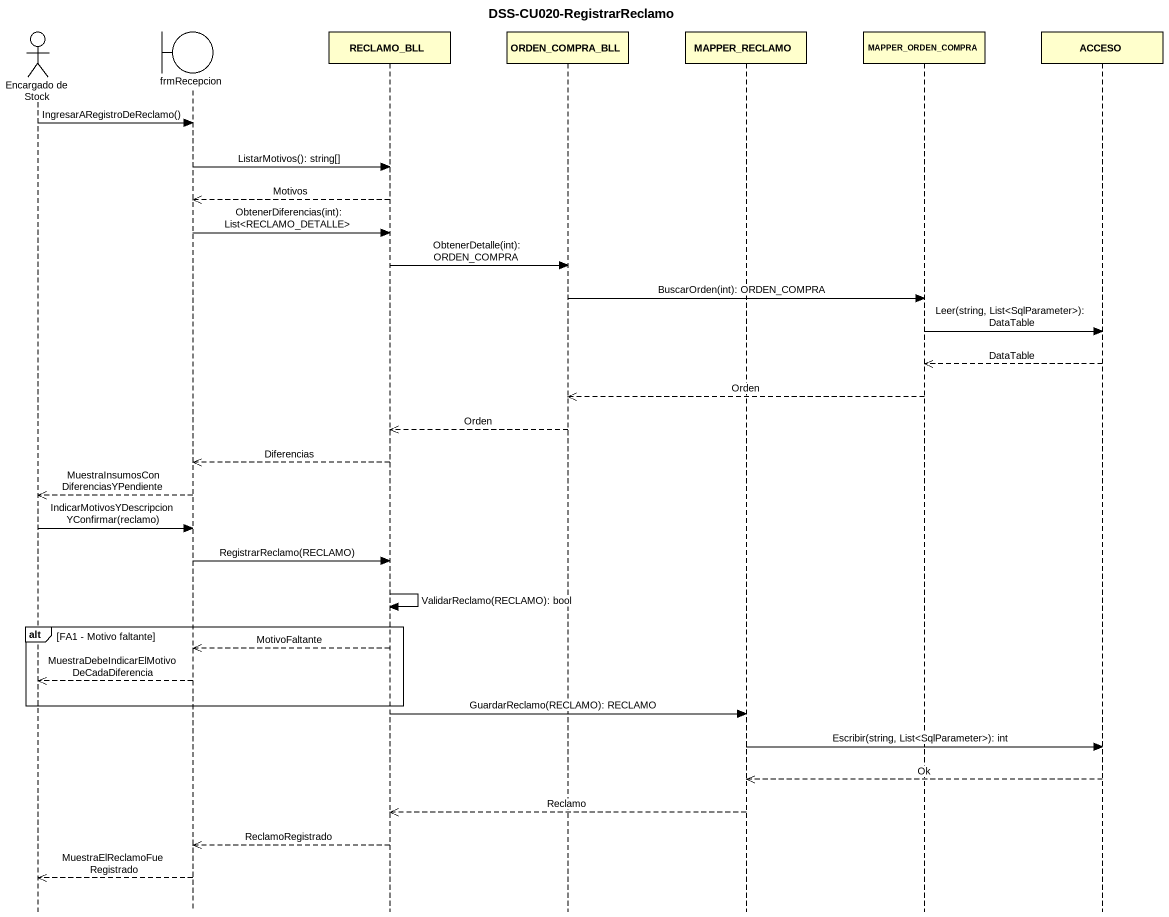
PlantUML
@startuml
title DSS-CU020-RegistrarReclamo
hide footbox
actor "Encargado de Stock" as Encargado_de_Stock
boundary frmRecepcion
participant RECLAMO_BLL
participant ORDEN_COMPRA_BLL
participant MAPPER_RECLAMO
participant MAPPER_ORDEN_COMPRA
participant ACCESO

Encargado_de_Stock -> frmRecepcion : IngresarARegistroDeReclamo()
frmRecepcion -> RECLAMO_BLL : ListarMotivos(): string[]
RECLAMO_BLL -->> frmRecepcion : Motivos
frmRecepcion -> RECLAMO_BLL : ObtenerDiferencias(int): List<RECLAMO_DETALLE>
RECLAMO_BLL -> ORDEN_COMPRA_BLL : ObtenerDetalle(int): ORDEN_COMPRA
ORDEN_COMPRA_BLL -> MAPPER_ORDEN_COMPRA : BuscarOrden(int): ORDEN_COMPRA
MAPPER_ORDEN_COMPRA -> ACCESO : Leer(string, List<SqlParameter>): DataTable
ACCESO -->> MAPPER_ORDEN_COMPRA : DataTable
MAPPER_ORDEN_COMPRA -->> ORDEN_COMPRA_BLL : Orden
ORDEN_COMPRA_BLL -->> RECLAMO_BLL : Orden
RECLAMO_BLL -->> frmRecepcion : Diferencias
frmRecepcion -->> Encargado_de_Stock : MuestraInsumosConDiferenciasYPendiente
Encargado_de_Stock -> frmRecepcion : IndicarMotivosYDescripcionYConfirmar(reclamo)
frmRecepcion -> RECLAMO_BLL : RegistrarReclamo(RECLAMO)
RECLAMO_BLL -> RECLAMO_BLL : ValidarReclamo(RECLAMO): bool
alt FA1 - Motivo faltante
  RECLAMO_BLL -->> frmRecepcion : MotivoFaltante
  frmRecepcion -->> Encargado_de_Stock : MuestraDebeIndicarElMotivoDeCadaDiferencia
end
RECLAMO_BLL -> MAPPER_RECLAMO : GuardarReclamo(RECLAMO): RECLAMO
MAPPER_RECLAMO -> ACCESO : Escribir(string, List<SqlParameter>): int
ACCESO -->> MAPPER_RECLAMO : Ok
MAPPER_RECLAMO -->> RECLAMO_BLL : Reclamo
RECLAMO_BLL -->> frmRecepcion : ReclamoRegistrado
frmRecepcion -->> Encargado_de_Stock : MuestraElReclamoFueRegistrado
@enduml
